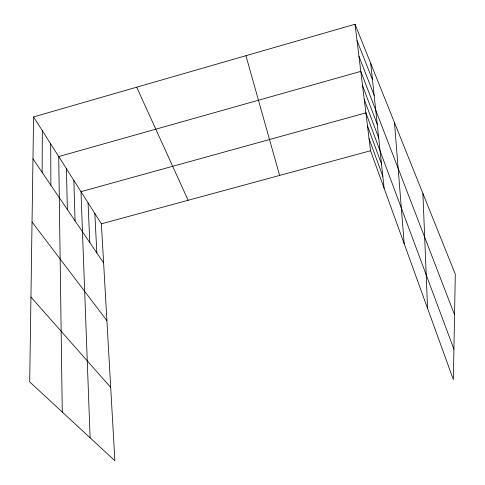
<?xml version="1.0" encoding="UTF-8"?>
<svg xmlns="http://www.w3.org/2000/svg" width="485" height="485" viewBox="0 0 485 485"><rect width="100%" height="100%" fill="white"/><g stroke="black" fill="none" stroke-linecap="round" stroke-linejoin="round"><path stroke-width="0.73" d="M42.134 172.369L42.322 130.689M33.58 116.915L29.7 381.895L114.872 460.75L101.389 223.827L33.58 116.915L355.026 24.25L455.3 274.225L453.348 379.616L370.54 150.75L355.026 24.25M101.389 223.827L370.54 150.75M30.943 297.05L110.695 387.406M32.046 222.027L106.894 320.621M32.968 158.868L103.614 262.918M136.691 87.191L188.138 200.275M357.039 40.649L372.474 79.692M358.961 56.339L374.141 95.26M454.548 314.813L360.804 71.368L58.727 156.564L62.268 412.05M362.574 85.772L377.257 124.378M364.265 99.595L378.718 138.007M453.911 349.23L365.896 112.866L80.983 191.654L90.113 437.828M367.503 126.003L381.507 163.978M369.055 138.619L382.829 176.358M245.937 55.696L279.621 175.437M370.722 63.383L384.102 188.235M394.487 122.62L404.199 243.767M94.842 213.515L96.842 252.952M88.046 202.797L89.804 242.579M422.902 193.46L427.558 308.339M73.853 180.414L75.06 220.863M66.439 168.725L67.342 209.496M50.695 143.893L50.901 185.282"/></g></svg>
